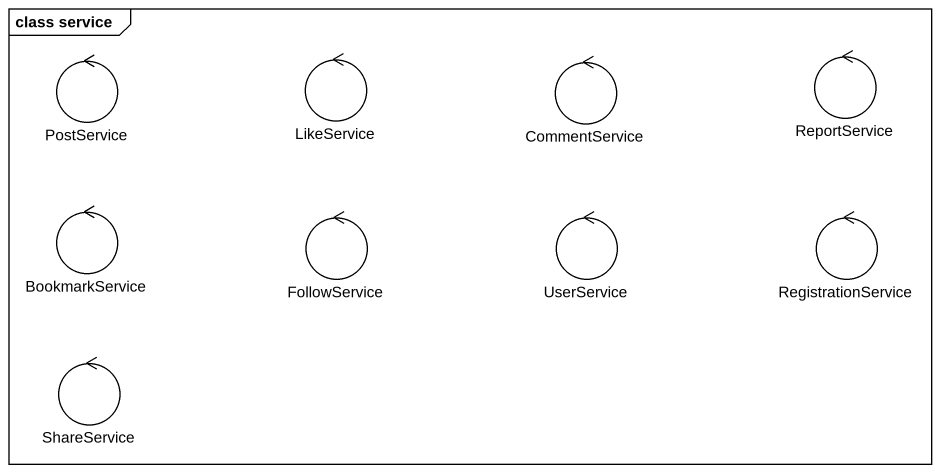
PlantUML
@startuml
mainframe class service
control PostService
control LikeService
control CommentService
control ReportService
control BookmarkService
control FollowService
control UserService
control RegistrationService
control ShareService
@enduml
